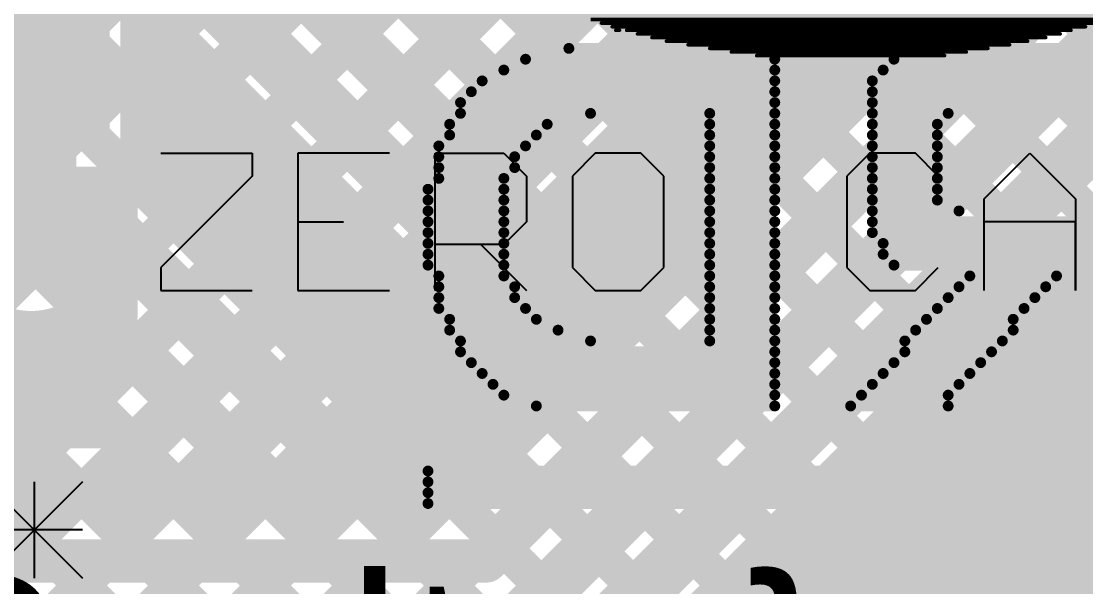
# Model space of a CAD drawing. Header units: millimetres. Extents: x 0.79 to 4.38, y 0.99 to 3.94.
# Drawn here: x 1.6634 to 1.9581, y 1.858 to 2.0145 of the extents above; entities that cross this region are included whole.
import ezdxf

# ---------------------------------------------------------------- set-up
doc = ezdxf.new("R2010")
doc.units = ezdxf.units.MM
doc.header["$MEASUREMENT"] = 0
for name, color, linetype in [('BottomLayer', 5, 'Continuous'), ('BottomOverlay', 54, 'Continuous'), ('BottomPaste', 16, 'Continuous'), ('BottomSolder', 6, 'Continuous'), ('TopLayer', 1, 'Continuous'), ('TopOverlay', 2, 'Continuous')]:
    doc.layers.add(name, color=color, linetype=linetype)

# ---------------------------------------------------------------- blocks, each defined once
blk = doc.blocks.new('PS2801C_1_F3_A_B_2')
at = {"layer": 'BottomLayer'}
blk.add_solid([(0.23622, 0.03228), (0.31496, 0.03228), (0.23622, 0.06772), (0.31496, 0.06772)], dxfattribs=at)
at = {"layer": 'BottomPaste'}
blk.add_solid([(0.23622, 0.03228), (0.31496, 0.03228), (0.23622, 0.06772), (0.31496, 0.06772)], dxfattribs=at)
at = {"layer": 'BottomSolder'}
blk.add_solid([(0.23222, 0.02828), (0.31896, 0.02828), (0.23222, 0.07172), (0.31896, 0.07172)], dxfattribs=at)
blk = doc.blocks.new('R__0402_B_27')
at = {"layer": 'BottomLayer'}
for points in [[(-0.0275, 0.0125), (-0.0275, -0.0125), (-0.0095, 0.0125), (-0.0095, -0.0125)], [(0.0095, 0.0125), (0.0095, -0.0125), (0.0275, 0.0125), (0.0275, -0.0125)]]:
    blk.add_solid(points, dxfattribs=at)
at = {"layer": 'BottomOverlay', "const_width": 0.01}
for points in [[(-0.034, 0.019), (-0.034, -0.019)], [(-0.034, 0.019), (0.034, 0.019)], [(0.034, 0.019), (0.034, -0.019)], [(-0.034, -0.019), (0.034, -0.019)]]:
    blk.add_lwpolyline(points, dxfattribs=at)
at = {"layer": 'BottomOverlay', "const_width": 0.005}
for points in [[(-0.0365, 0.019, 1), (-0.0315, 0.019, 1)], [(-0.0365, 0.019, 1), (-0.0315, 0.019, 1)], [(0.0315, 0.019, 1), (0.0365, 0.019, 1)], [(0.0315, 0.019, 1), (0.0365, 0.019, 1)], [(-0.0365, -0.019, 1), (-0.0315, -0.019, 1)], [(-0.0365, -0.019, 1), (-0.0315, -0.019, 1)], [(0.0315, -0.019, 1), (0.0365, -0.019, 1)], [(0.0315, -0.019, 1), (0.0365, -0.019, 1)]]:
    blk.add_lwpolyline(points, format="xyb", close=True, dxfattribs=at)
at = {"layer": 'BottomPaste'}
for points in [[(-0.0275, 0.0125), (-0.0275, -0.0125), (-0.0095, 0.0125), (-0.0095, -0.0125)], [(0.0095, 0.0125), (0.0095, -0.0125), (0.0275, 0.0125), (0.0275, -0.0125)]]:
    blk.add_solid(points, dxfattribs=at)
at = {"layer": 'BottomSolder'}
for points in [[(-0.0315, 0.0165), (-0.0315, -0.0165), (-0.0055, 0.0165), (-0.0055, -0.0165)], [(0.0055, 0.0165), (0.0055, -0.0165), (0.0315, 0.0165), (0.0315, -0.0165)]]:
    blk.add_solid(points, dxfattribs=at)

msp = doc.modelspace()

# ---------------------------------------------------------------- linework, layer by layer
at = {"layer": 'BottomLayer'}
for points, const_width in [([(1.7921, 1.8651), (2.165, 2.238)], 0.012), ([(1.72654, 1.771), (2.17554, 2.22)], 0.01), ([(1.80486, 1.8524), (2.17246, 2.22)], 0.01), ([(1.734, 1.753), (2.193, 2.212)], 0.012), ([(1.57172, 1.56017), (2.20554, 2.194)], 0.01), ([(1.74675, 1.7403), (2.20046, 2.194)], 0.01), ([(1.57917, 1.54217), (2.2206, 2.1836)], 0.012), ([(1.63438, 2.184), (1.85996, 1.95842)], 0.01), ([(1.65683, 1.8831), (1.95773, 2.184)], 0.01), ([(1.66266, 2.184), (1.8741, 1.97256)], 0.01), ([(1.68511, 1.8831), (1.98601, 2.184)], 0.01), ([(1.69062, 1.94518), (1.92944, 2.184)], 0.01), ([(1.69095, 2.184), (1.88825, 1.9867)], 0.01), ([(1.69584, 2.00697), (1.87287, 2.184)], 0.01), ([(1.69584, 1.97868), (1.90116, 2.184)], 0.01), ([(1.7134, 1.8831), (2.01429, 2.184)], 0.01), ([(1.71923, 2.184), (1.90239, 2.00084)], 0.01), ([(1.74168, 1.8831), (2.04258, 2.184)], 0.01), ([(1.74752, 2.184), (1.91653, 2.01499)], 0.01), ([(1.76997, 1.8831), (2.07086, 2.184)], 0.01), ([(1.78465, 1.8831), (2.08554, 2.184)], 0.01), ([(1.59192, 1.52947), (2.22805, 2.1656)], 0.01), ([(1.6833, 1.61775), (2.23114, 2.1656)], 0.01), ([(1.696, 1.605), (2.245, 2.154)], 0.012), ([(1.68993, 2.10016), (1.84582, 1.94427)], 0.01), ([(1.69584, 1.97632), (1.69584, 2.07907)], 0.01), ([(1.69584, 2.06597), (1.83168, 1.93013)], 0.01), ([(1.69584, 2.03769), (1.81753, 1.91599)], 0.01), ([(1.66612, 1.95379), (1.66612, 2.0277)], 0.025), ([(1.69584, 2.0094), (1.80339, 1.90185)], 0.01), ([(1.69584, 1.98112), (1.78925, 1.88771)], 0.01), ([(1.69348, 1.97632), (1.69584, 1.97868)], 0.01), ([(1.69062, 1.97632), (1.69584, 1.97632)], 0.01), ([(1.69062, 1.97347), (1.69348, 1.97632)], 0.01), ([(1.69062, 1.95379), (1.69062, 1.97479)], 0.01), ([(1.69062, 1.93279), (1.69062, 1.97479)], 0.01), ([(1.69062, 1.95805), (1.76557, 1.8831)], 0.01), ([(1.95484, 1.94839), (1.95739, 1.94584)], 0.01), ([(1.9407, 1.93425), (1.94325, 1.9317)], 0.01), ([(1.62855, 1.8831), (1.67756, 1.93212)], 0.01), ([(1.67874, 1.93279), (1.69062, 1.93279)], 0.01), ([(1.6876, 1.93279), (1.73728, 1.8831)], 0.01), ([(1.66256, 1.92955), (1.709, 1.8831)], 0.01), ([(1.64062, 1.9232), (1.68072, 1.8831)], 0.01), ([(1.92656, 1.9201), (1.9291, 1.91756)], 0.01), ([(1.91242, 1.90596), (1.91496, 1.90342)], 0.01), ([(1.89827, 1.89182), (1.90082, 1.88928)], 0.01), ([(1.56549, 1.8831), (1.78465, 1.8831)], 0.01), ([(1.88413, 1.87768), (1.88668, 1.87513)], 0.01), ([(1.55803, 1.8651), (1.7921, 1.8651)], 0.012), ([(1.86999, 1.86353), (1.87253, 1.86099)], 0.01)]:
    msp.add_lwpolyline(points, dxfattribs=dict(at, const_width=const_width))
for points, const_width in [([(1.91403, 2.01499, 1), (1.91903, 2.01499, 1)], 0.005), ([(1.69334, 2.0094, 1), (1.69834, 2.0094, 1)], 0.005), ([(1.69334, 2.00697, 1), (1.69834, 2.00697, 1)], 0.005), ([(1.89989, 2.00084, 1), (1.90489, 2.00084, 1)], 0.005), ([(1.88575, 1.9867, 1), (1.89075, 1.9867, 1)], 0.005), ([(1.69334, 1.98112, 1), (1.69834, 1.98112, 1)], 0.005), ([(1.69334, 1.97868, 1), (1.69834, 1.97868, 1)], 0.005), ([(1.69334, 1.97868, 1), (1.69834, 1.97868, 1)], 0.005), ([(1.68812, 1.97632, 1), (1.69312, 1.97632, 1)], 0.005), ([(1.69098, 1.97632, 1), (1.69598, 1.97632, 1)], 0.005), ([(1.69098, 1.97632, 1), (1.69598, 1.97632, 1)], 0.005), ([(1.69334, 1.97632, 1), (1.69834, 1.97632, 1)], 0.005), ([(1.69334, 1.97632, 1), (1.69834, 1.97632, 1)], 0.005), ([(1.68812, 1.97479, 1), (1.69312, 1.97479, 1)], 0.005), ([(1.68812, 1.97479, 1), (1.69312, 1.97479, 1)], 0.005), ([(1.68812, 1.97347, 1), (1.69312, 1.97347, 1)], 0.005), ([(1.8716, 1.97256, 1), (1.8766, 1.97256, 1)], 0.005), ([(1.65987, 1.95379, 1), (1.67237, 1.95379, 1)], 0.0125), ([(1.68812, 1.95805, 1), (1.69312, 1.95805, 1)], 0.005), ([(1.85746, 1.95842, 1), (1.86246, 1.95842, 1)], 0.005), ([(1.68812, 1.95379, 1), (1.69312, 1.95379, 1)], 0.005), ([(1.95234, 1.94839, 1), (1.95734, 1.94839, 1)], 0.005), ([(1.95489, 1.94584, 1), (1.95989, 1.94584, 1)], 0.005), ([(1.68812, 1.94518, 1), (1.69312, 1.94518, 1)], 0.005), ([(1.84332, 1.94427, 1), (1.84832, 1.94427, 1)], 0.005), ([(1.9382, 1.93425, 1), (1.9432, 1.93425, 1)], 0.005), ([(1.67506, 1.93212, 1), (1.68006, 1.93212, 1)], 0.005), ([(1.67624, 1.93279, 1), (1.68124, 1.93279, 1)], 0.005), ([(1.67624, 1.93279, 1), (1.68124, 1.93279, 1)], 0.005), ([(1.6851, 1.93279, 1), (1.6901, 1.93279, 1)], 0.005), ([(1.68812, 1.93279, 1), (1.69312, 1.93279, 1)], 0.005), ([(1.68812, 1.93279, 1), (1.69312, 1.93279, 1)], 0.005), ([(1.94075, 1.9317, 1), (1.94575, 1.9317, 1)], 0.005), ([(1.66006, 1.92955, 1), (1.66506, 1.92955, 1)], 0.005), ([(1.82918, 1.93013, 1), (1.83418, 1.93013, 1)], 0.005), ([(1.92406, 1.9201, 1), (1.92906, 1.9201, 1)], 0.005), ([(1.9266, 1.91756, 1), (1.9316, 1.91756, 1)], 0.005), ([(1.81503, 1.91599, 1), (1.82003, 1.91599, 1)], 0.005), ([(1.90992, 1.90596, 1), (1.91492, 1.90596, 1)], 0.005), ([(1.80089, 1.90185, 1), (1.80589, 1.90185, 1)], 0.005), ([(1.91246, 1.90342, 1), (1.91746, 1.90342, 1)], 0.005), ([(1.89577, 1.89182, 1), (1.90078, 1.89182, 1)], 0.005), ([(1.78675, 1.88771, 1), (1.79175, 1.88771, 1)], 0.005), ([(1.89832, 1.88928, 1), (1.90332, 1.88928, 1)], 0.005), ([(1.67822, 1.8831, 1), (1.68322, 1.8831, 1)], 0.005), ([(1.68261, 1.8831, 1), (1.68761, 1.8831, 1)], 0.005), ([(1.7065, 1.8831, 1), (1.7115, 1.8831, 1)], 0.005), ([(1.7109, 1.8831, 1), (1.7159, 1.8831, 1)], 0.005), ([(1.73478, 1.8831, 1), (1.73978, 1.8831, 1)], 0.005), ([(1.73918, 1.8831, 1), (1.74418, 1.8831, 1)], 0.005), ([(1.76307, 1.8831, 1), (1.76807, 1.8831, 1)], 0.005), ([(1.76747, 1.8831, 1), (1.77247, 1.8831, 1)], 0.005), ([(1.78215, 1.8831, 1), (1.78715, 1.8831, 1)], 0.005), ([(1.78215, 1.8831, 1), (1.78715, 1.8831, 1)], 0.005), ([(1.88163, 1.87768, 1), (1.88663, 1.87768, 1)], 0.005), ([(1.88418, 1.87513, 1), (1.88918, 1.87513, 1)], 0.005), ([(1.7891, 1.8651, 1), (1.7951, 1.8651, 1)], 0.006), ([(1.7891, 1.8651, 1), (1.7951, 1.8651, 1)], 0.006), ([(1.86749, 1.86353, 1), (1.87249, 1.86353, 1)], 0.005), ([(1.87003, 1.86099, 1), (1.87503, 1.86099, 1)], 0.005)]:
    msp.add_lwpolyline(points, format="xyb", close=True, dxfattribs=dict(at, const_width=const_width))
at = {"layer": 'BottomLayer', "const_width": 0.01}
msp.add_lwpolyline([(1.67874, 1.93279, -0.27735), (1.6535, 1.93279)], format="xyb", dxfattribs=at)
at = {"layer": 'BottomOverlay'}
for p, q in [((1.65368, 1.887), (1.68034, 1.86034)), ((1.68034, 1.887), (1.65368, 1.86034)), ((1.66701, 1.887), (1.66701, 1.86034)), ((1.68034, 1.87367), (1.65368, 1.87367))]:
    msp.add_line(p, q, dxfattribs=at)
at = {"layer": 'BottomOverlay', "const_width": 0.003}
for points in [[(1.815, 2.007), (1.872, 2.007)], [(1.914, 2.007), (1.983, 2.007)], [(1.803, 2.004), (1.872, 2.004)], [(1.905, 2.004), (1.986, 2.004)], [(1.797, 2.001), (1.872, 2.001)], [(1.902, 2.001), (1.986, 2.001)], [(1.791, 1.998), (1.872, 1.998)], [(1.899, 1.998), (1.986, 1.998)], [(1.788, 1.995), (1.872, 1.995)], [(1.899, 1.995), (1.986, 1.995)], [(1.785, 1.992), (1.872, 1.992)], [(1.899, 1.992), (1.986, 1.992)], [(1.785, 1.989), (1.821, 1.989)], [(1.854, 1.989), (1.872, 1.989)], [(1.899, 1.989), (1.92, 1.989)], [(1.782, 1.986), (1.809, 1.986)], [(1.854, 1.986), (1.872, 1.986)], [(1.899, 1.986), (1.917, 1.986)], [(1.782, 1.983), (1.806, 1.983)], [(1.854, 1.983), (1.872, 1.983)], [(1.899, 1.983), (1.917, 1.983)], [(1.779, 1.98), (1.803, 1.98)], [(1.854, 1.98), (1.872, 1.98)], [(1.899, 1.98), (1.917, 1.98)], [(1.779, 1.977), (1.8, 1.977)], [(1.854, 1.977), (1.872, 1.977)], [(1.899, 1.977), (1.917, 1.977)], [(1.779, 1.974), (1.8, 1.974)], [(1.854, 1.974), (1.872, 1.974)], [(1.899, 1.974), (1.917, 1.974)], [(1.779, 1.971), (1.797, 1.971)], [(1.854, 1.971), (1.872, 1.971)], [(1.899, 1.971), (1.917, 1.971)], [(1.776, 1.968), (1.797, 1.968)], [(1.854, 1.968), (1.872, 1.968)], [(1.899, 1.968), (1.917, 1.968)], [(1.776, 1.965), (1.797, 1.965)], [(1.854, 1.965), (1.872, 1.965)], [(1.899, 1.965), (1.917, 1.965)], [(1.776, 1.962), (1.797, 1.962)], [(1.854, 1.962), (1.872, 1.962)], [(1.899, 1.962), (1.923, 1.962)], [(1.776, 1.959), (1.797, 1.959)], [(1.854, 1.959), (1.872, 1.959)], [(1.899, 1.959), (1.986, 1.959)], [(1.776, 1.956), (1.797, 1.956)], [(1.854, 1.956), (1.872, 1.956)], [(1.899, 1.956), (1.986, 1.956)], [(1.776, 1.953), (1.797, 1.953)], [(1.854, 1.953), (1.872, 1.953)], [(1.902, 1.953), (1.986, 1.953)], [(1.776, 1.95), (1.797, 1.95)], [(1.854, 1.95), (1.872, 1.95)], [(1.902, 1.95), (1.986, 1.95)], [(1.776, 1.947), (1.797, 1.947)], [(1.854, 1.947), (1.872, 1.947)], [(1.905, 1.947), (1.986, 1.947)], [(1.779, 1.944), (1.797, 1.944)], [(1.854, 1.944), (1.872, 1.944)], [(1.926, 1.944), (1.95, 1.944)], [(1.779, 1.941), (1.8, 1.941)], [(1.854, 1.941), (1.872, 1.941)], [(1.923, 1.941), (1.947, 1.941)], [(1.779, 1.938), (1.8, 1.938)], [(1.854, 1.938), (1.872, 1.938)], [(1.92, 1.938), (1.944, 1.938)], [(1.779, 1.935), (1.803, 1.935)], [(1.854, 1.935), (1.872, 1.935)], [(1.917, 1.935), (1.941, 1.935)], [(1.782, 1.932), (1.806, 1.932)], [(1.854, 1.932), (1.872, 1.932)], [(1.914, 1.932), (1.938, 1.932)], [(1.782, 1.929), (1.812, 1.929)], [(1.854, 1.929), (1.872, 1.929)], [(1.911, 1.929), (1.938, 1.929)], [(1.785, 1.926), (1.821, 1.926)], [(1.854, 1.926), (1.872, 1.926)], [(1.908, 1.926), (1.935, 1.926)], [(1.785, 1.923), (1.872, 1.923)], [(1.908, 1.923), (1.932, 1.923)], [(1.788, 1.92), (1.872, 1.92)], [(1.905, 1.92), (1.929, 1.92)], [(1.791, 1.917), (1.872, 1.917)], [(1.902, 1.917), (1.926, 1.917)], [(1.794, 1.914), (1.872, 1.914)], [(1.899, 1.914), (1.923, 1.914)], [(1.797, 1.911), (1.872, 1.911)], [(1.896, 1.911), (1.92, 1.911)], [(1.806, 1.908), (1.872, 1.908)], [(1.893, 1.908), (1.92, 1.908)], [(1.776, 1.89), (2.418, 1.89)], [(1.776, 1.887), (2.424, 1.887)], [(1.776, 1.884), (2.427, 1.884)], [(1.776, 1.881), (2.433, 1.881)]]:
    msp.add_lwpolyline(points, dxfattribs=at)
at = {"layer": 'BottomOverlay', "const_width": 0.0015}
for points in [[(1.81425, 2.007, 1), (1.81575, 2.007, 1)], [(1.87125, 2.007, 1), (1.87275, 2.007, 1)], [(1.91325, 2.007, 1), (1.91475, 2.007, 1)], [(1.80225, 2.004, 1), (1.80375, 2.004, 1)], [(1.87125, 2.004, 1), (1.87275, 2.004, 1)], [(1.90425, 2.004, 1), (1.90575, 2.004, 1)], [(1.79625, 2.001, 1), (1.79775, 2.001, 1)], [(1.87125, 2.001, 1), (1.87275, 2.001, 1)], [(1.90125, 2.001, 1), (1.90275, 2.001, 1)], [(1.79025, 1.998, 1), (1.79175, 1.998, 1)], [(1.87125, 1.998, 1), (1.87275, 1.998, 1)], [(1.89825, 1.998, 1), (1.89975, 1.998, 1)], [(1.78725, 1.995, 1), (1.78875, 1.995, 1)], [(1.87125, 1.995, 1), (1.87275, 1.995, 1)], [(1.89825, 1.995, 1), (1.89975, 1.995, 1)], [(1.78425, 1.992, 1), (1.78575, 1.992, 1)], [(1.87125, 1.992, 1), (1.87275, 1.992, 1)], [(1.89825, 1.992, 1), (1.89975, 1.992, 1)], [(1.78425, 1.989, 1), (1.78575, 1.989, 1)], [(1.82025, 1.989, 1), (1.82175, 1.989, 1)], [(1.85325, 1.989, 1), (1.85475, 1.989, 1)], [(1.87125, 1.989, 1), (1.87275, 1.989, 1)], [(1.89825, 1.989, 1), (1.89975, 1.989, 1)], [(1.91925, 1.989, 1), (1.92075, 1.989, 1)], [(1.78125, 1.986, 1), (1.78275, 1.986, 1)], [(1.80825, 1.986, 1), (1.80975, 1.986, 1)], [(1.85325, 1.986, 1), (1.85475, 1.986, 1)], [(1.87125, 1.986, 1), (1.87275, 1.986, 1)], [(1.89825, 1.986, 1), (1.89975, 1.986, 1)], [(1.91625, 1.986, 1), (1.91775, 1.986, 1)], [(1.78125, 1.983, 1), (1.78275, 1.983, 1)], [(1.80525, 1.983, 1), (1.80675, 1.983, 1)], [(1.85325, 1.983, 1), (1.85475, 1.983, 1)], [(1.87125, 1.983, 1), (1.87275, 1.983, 1)], [(1.89825, 1.983, 1), (1.89975, 1.983, 1)], [(1.91625, 1.983, 1), (1.91775, 1.983, 1)], [(1.77825, 1.98, 1), (1.77975, 1.98, 1)], [(1.80225, 1.98, 1), (1.80375, 1.98, 1)], [(1.85325, 1.98, 1), (1.85475, 1.98, 1)], [(1.87125, 1.98, 1), (1.87275, 1.98, 1)], [(1.89825, 1.98, 1), (1.89975, 1.98, 1)], [(1.91625, 1.98, 1), (1.91775, 1.98, 1)], [(1.77825, 1.977, 1), (1.77975, 1.977, 1)], [(1.79925, 1.977, 1), (1.80075, 1.977, 1)], [(1.85325, 1.977, 1), (1.85475, 1.977, 1)], [(1.87125, 1.977, 1), (1.87275, 1.977, 1)], [(1.89825, 1.977, 1), (1.89975, 1.977, 1)], [(1.91625, 1.977, 1), (1.91775, 1.977, 1)], [(1.77825, 1.974, 1), (1.77975, 1.974, 1)], [(1.79925, 1.974, 1), (1.80075, 1.974, 1)], [(1.85325, 1.974, 1), (1.85475, 1.974, 1)], [(1.87125, 1.974, 1), (1.87275, 1.974, 1)], [(1.89825, 1.974, 1), (1.89975, 1.974, 1)], [(1.91625, 1.974, 1), (1.91775, 1.974, 1)], [(1.77825, 1.971, 1), (1.77975, 1.971, 1)], [(1.79625, 1.971, 1), (1.79775, 1.971, 1)], [(1.85325, 1.971, 1), (1.85475, 1.971, 1)], [(1.87125, 1.971, 1), (1.87275, 1.971, 1)], [(1.89825, 1.971, 1), (1.89975, 1.971, 1)], [(1.91625, 1.971, 1), (1.91775, 1.971, 1)], [(1.77525, 1.968, 1), (1.77675, 1.968, 1)], [(1.79625, 1.968, 1), (1.79775, 1.968, 1)], [(1.85325, 1.968, 1), (1.85475, 1.968, 1)], [(1.87125, 1.968, 1), (1.87275, 1.968, 1)], [(1.89825, 1.968, 1), (1.89975, 1.968, 1)], [(1.91625, 1.968, 1), (1.91775, 1.968, 1)], [(1.77525, 1.965, 1), (1.77675, 1.965, 1)], [(1.79625, 1.965, 1), (1.79775, 1.965, 1)], [(1.85325, 1.965, 1), (1.85475, 1.965, 1)], [(1.87125, 1.965, 1), (1.87275, 1.965, 1)], [(1.89825, 1.965, 1), (1.89975, 1.965, 1)], [(1.91625, 1.965, 1), (1.91775, 1.965, 1)], [(1.77525, 1.962, 1), (1.77675, 1.962, 1)], [(1.79625, 1.962, 1), (1.79775, 1.962, 1)], [(1.85325, 1.962, 1), (1.85475, 1.962, 1)], [(1.87125, 1.962, 1), (1.87275, 1.962, 1)], [(1.89825, 1.962, 1), (1.89975, 1.962, 1)], [(1.92225, 1.962, 1), (1.92375, 1.962, 1)], [(1.77525, 1.959, 1), (1.77675, 1.959, 1)], [(1.79625, 1.959, 1), (1.79775, 1.959, 1)], [(1.85325, 1.959, 1), (1.85475, 1.959, 1)], [(1.87125, 1.959, 1), (1.87275, 1.959, 1)], [(1.89825, 1.959, 1), (1.89975, 1.959, 1)], [(1.77525, 1.956, 1), (1.77675, 1.956, 1)], [(1.79625, 1.956, 1), (1.79775, 1.956, 1)], [(1.85325, 1.956, 1), (1.85475, 1.956, 1)], [(1.87125, 1.956, 1), (1.87275, 1.956, 1)], [(1.89825, 1.956, 1), (1.89975, 1.956, 1)], [(1.77525, 1.953, 1), (1.77675, 1.953, 1)], [(1.79625, 1.953, 1), (1.79775, 1.953, 1)], [(1.85325, 1.953, 1), (1.85475, 1.953, 1)], [(1.87125, 1.953, 1), (1.87275, 1.953, 1)], [(1.90125, 1.953, 1), (1.90275, 1.953, 1)], [(1.77525, 1.95, 1), (1.77675, 1.95, 1)], [(1.79625, 1.95, 1), (1.79775, 1.95, 1)], [(1.85325, 1.95, 1), (1.85475, 1.95, 1)], [(1.87125, 1.95, 1), (1.87275, 1.95, 1)], [(1.90125, 1.95, 1), (1.90275, 1.95, 1)], [(1.77525, 1.947, 1), (1.77675, 1.947, 1)], [(1.79625, 1.947, 1), (1.79775, 1.947, 1)], [(1.85325, 1.947, 1), (1.85475, 1.947, 1)], [(1.87125, 1.947, 1), (1.87275, 1.947, 1)], [(1.90425, 1.947, 1), (1.90575, 1.947, 1)], [(1.77825, 1.944, 1), (1.77975, 1.944, 1)], [(1.79625, 1.944, 1), (1.79775, 1.944, 1)], [(1.85325, 1.944, 1), (1.85475, 1.944, 1)], [(1.87125, 1.944, 1), (1.87275, 1.944, 1)], [(1.92525, 1.944, 1), (1.92675, 1.944, 1)], [(1.94925, 1.944, 1), (1.95075, 1.944, 1)], [(1.77825, 1.941, 1), (1.77975, 1.941, 1)], [(1.79925, 1.941, 1), (1.80075, 1.941, 1)], [(1.85325, 1.941, 1), (1.85475, 1.941, 1)], [(1.87125, 1.941, 1), (1.87275, 1.941, 1)], [(1.92225, 1.941, 1), (1.92375, 1.941, 1)], [(1.94625, 1.941, 1), (1.94775, 1.941, 1)], [(1.77825, 1.938, 1), (1.77975, 1.938, 1)], [(1.79925, 1.938, 1), (1.80075, 1.938, 1)], [(1.85325, 1.938, 1), (1.85475, 1.938, 1)], [(1.87125, 1.938, 1), (1.87275, 1.938, 1)], [(1.91925, 1.938, 1), (1.92075, 1.938, 1)], [(1.94325, 1.938, 1), (1.94475, 1.938, 1)], [(1.77825, 1.935, 1), (1.77975, 1.935, 1)], [(1.80225, 1.935, 1), (1.80375, 1.935, 1)], [(1.85325, 1.935, 1), (1.85475, 1.935, 1)], [(1.87125, 1.935, 1), (1.87275, 1.935, 1)], [(1.91625, 1.935, 1), (1.91775, 1.935, 1)], [(1.94025, 1.935, 1), (1.94175, 1.935, 1)], [(1.78125, 1.932, 1), (1.78275, 1.932, 1)], [(1.80525, 1.932, 1), (1.80675, 1.932, 1)], [(1.85325, 1.932, 1), (1.85475, 1.932, 1)], [(1.87125, 1.932, 1), (1.87275, 1.932, 1)], [(1.91325, 1.932, 1), (1.91475, 1.932, 1)], [(1.93725, 1.932, 1), (1.93875, 1.932, 1)], [(1.78125, 1.929, 1), (1.78275, 1.929, 1)], [(1.81125, 1.929, 1), (1.81275, 1.929, 1)], [(1.85325, 1.929, 1), (1.85475, 1.929, 1)], [(1.87125, 1.929, 1), (1.87275, 1.929, 1)], [(1.91025, 1.929, 1), (1.91175, 1.929, 1)], [(1.93725, 1.929, 1), (1.93875, 1.929, 1)], [(1.78425, 1.926, 1), (1.78575, 1.926, 1)], [(1.82025, 1.926, 1), (1.82175, 1.926, 1)], [(1.85325, 1.926, 1), (1.85475, 1.926, 1)], [(1.87125, 1.926, 1), (1.87275, 1.926, 1)], [(1.90725, 1.926, 1), (1.90875, 1.926, 1)], [(1.93425, 1.926, 1), (1.93575, 1.926, 1)], [(1.78425, 1.923, 1), (1.78575, 1.923, 1)], [(1.87125, 1.923, 1), (1.87275, 1.923, 1)], [(1.90725, 1.923, 1), (1.90875, 1.923, 1)], [(1.93125, 1.923, 1), (1.93275, 1.923, 1)], [(1.78725, 1.92, 1), (1.78875, 1.92, 1)], [(1.87125, 1.92, 1), (1.87275, 1.92, 1)], [(1.90425, 1.92, 1), (1.90575, 1.92, 1)], [(1.92825, 1.92, 1), (1.92975, 1.92, 1)], [(1.79025, 1.917, 1), (1.79175, 1.917, 1)], [(1.87125, 1.917, 1), (1.87275, 1.917, 1)], [(1.90125, 1.917, 1), (1.90275, 1.917, 1)], [(1.92525, 1.917, 1), (1.92675, 1.917, 1)], [(1.79325, 1.914, 1), (1.79475, 1.914, 1)], [(1.87125, 1.914, 1), (1.87275, 1.914, 1)], [(1.89825, 1.914, 1), (1.89975, 1.914, 1)], [(1.92225, 1.914, 1), (1.92375, 1.914, 1)], [(1.79625, 1.911, 1), (1.79775, 1.911, 1)], [(1.87125, 1.911, 1), (1.87275, 1.911, 1)], [(1.89525, 1.911, 1), (1.89675, 1.911, 1)], [(1.91925, 1.911, 1), (1.92075, 1.911, 1)], [(1.80525, 1.908, 1), (1.80675, 1.908, 1)], [(1.87125, 1.908, 1), (1.87275, 1.908, 1)], [(1.89225, 1.908, 1), (1.89375, 1.908, 1)], [(1.91925, 1.908, 1), (1.92075, 1.908, 1)], [(1.77525, 1.89, 1), (1.77675, 1.89, 1)], [(1.77525, 1.887, 1), (1.77675, 1.887, 1)], [(1.77525, 1.884, 1), (1.77675, 1.884, 1)], [(1.77525, 1.881, 1), (1.77675, 1.881, 1)]]:
    msp.add_lwpolyline(points, format="xyb", close=True, dxfattribs=at)
at = {"layer": 'TopLayer', "const_width": 0.01}
for points in [[(1.616, 1.97238), (2.037, 2.39338)], [(1.616, 1.94693), (2.037, 2.36793)], [(1.616, 1.92147), (2.037, 2.34247)], [(1.616, 1.89601), (2.037, 2.31701)], [(1.616, 1.87056), (2.04152, 2.29607)], [(1.616, 1.8451), (2.05422, 2.28332)], [(1.616, 1.81965), (2.06695, 2.2706)], [(1.616, 1.79419), (2.07968, 2.25787)], [(1.616, 1.76873), (2.0924, 2.24514)], [(1.63422, 1.7615), (2.10513, 2.23241)], [(1.65968, 1.7615), (2.11786, 2.21968)], [(1.68513, 1.7615), (2.13059, 2.20696)], [(1.71059, 1.7615), (2.14332, 2.19423)], [(1.78132, 2.18979), (2.23061, 1.7405)], [(1.73604, 1.7615), (2.15604, 2.1815)], [(1.76862, 2.17704), (2.20515, 1.7405)], [(1.77691, 1.77691), (2.16877, 2.16877)], [(1.77691, 1.77691), (2.16877, 2.16877)], [(1.75589, 2.16431), (2.1797, 1.7405)], [(1.80254, 1.77708), (2.1815, 2.15604)], [(1.74316, 2.15158), (2.15424, 1.7405)], [(1.81864, 1.76772), (2.19423, 2.14332)], [(1.73043, 2.13885), (2.12879, 1.7405)], [(1.82899, 1.75262), (2.20696, 2.13059)], [(1.7177, 2.12613), (2.10333, 1.7405)], [(1.83133, 1.7295), (2.21968, 2.11786)], [(1.70498, 2.1134), (2.07787, 1.7405)], [(1.616, 2.10055), (1.97605, 1.7405)], [(1.69225, 2.10067), (2.05242, 1.7405)], [(1.68362, 2.08385), (2.02696, 1.7405)], [(1.66582, 2.07619), (2.00151, 1.7405)], [(1.616, 2.07509), (1.95629, 1.7348)], [(1.616, 2.04964), (1.94759, 1.71805)], [(1.616, 2.02418), (1.984, 1.65618)], [(1.616, 1.99873), (1.984, 1.63073)], [(1.616, 1.97327), (1.984, 1.60527)], [(1.616, 1.94782), (1.7851, 1.77871)], [(1.616, 1.92236), (1.76653, 1.77183)], [(1.616, 1.8969), (1.7514, 1.7615)]]:
    msp.add_lwpolyline(points, dxfattribs=at)
at = {"layer": 'TopOverlay'}
for p, q in [((1.702, 1.97799), (1.72733, 1.97799)), ((1.72733, 1.97799), (1.72733, 1.97166)), ((1.76531, 1.97799), (1.73999, 1.97799)), ((1.73999, 1.97799), (1.73999, 1.94)), ((1.77798, 1.94), (1.77798, 1.97799)), ((1.77798, 1.97799), (1.79697, 1.97799)), ((1.79697, 1.97799), (1.8033, 1.97166)), ((1.82229, 1.97799), (1.81596, 1.97166)), ((1.83496, 1.97799), (1.82229, 1.97799)), ((1.84129, 1.97166), (1.83496, 1.97799)), ((1.89827, 1.97799), (1.89194, 1.97166)), ((1.91093, 1.97799), (1.89827, 1.97799)), ((1.91726, 1.97166), (1.91093, 1.97799)), ((1.92993, 1.96533), (1.94259, 1.97799)), ((1.94259, 1.97799), (1.95525, 1.96533)), ((1.72733, 1.97166), (1.702, 1.94633)), ((1.8033, 1.97166), (1.8033, 1.95899)), ((1.81596, 1.97166), (1.81596, 1.94633)), ((1.84129, 1.94633), (1.84129, 1.97166)), ((1.89194, 1.97166), (1.89194, 1.94633)), ((1.92993, 1.94), (1.92993, 1.96533)), ((1.95525, 1.96533), (1.95525, 1.94)), ((1.73999, 1.95899), (1.75265, 1.95899)), ((1.8033, 1.95899), (1.79697, 1.95266)), ((1.95525, 1.95899), (1.92993, 1.95899)), ((1.95525, 1.94), (1.95525, 1.95899)), ((1.79697, 1.95266), (1.77798, 1.95266)), ((1.79064, 1.95266), (1.8033, 1.94)), ((1.702, 1.94633), (1.702, 1.94)), ((1.81596, 1.94633), (1.82229, 1.94)), ((1.83496, 1.94), (1.84129, 1.94633)), ((1.89194, 1.94633), (1.89827, 1.94)), ((1.91093, 1.94), (1.91726, 1.94633)), ((1.702, 1.94), (1.72733, 1.94)), ((1.73999, 1.94), (1.76531, 1.94)), ((1.82229, 1.94), (1.83496, 1.94)), ((1.89827, 1.94), (1.91093, 1.94))]:
    msp.add_line(p, q, dxfattribs=at)
at = {"layer": 'TopOverlay', "const_width": 0.001}
for points in [[(1.821, 2.015), (1.964, 2.015)], [(1.824, 2.014), (1.961, 2.014)], [(1.827, 2.013), (1.958, 2.013)], [(1.828, 2.012), (1.829, 2.012)], [(1.831, 2.012), (1.954, 2.012)], [(1.834, 2.011), (1.951, 2.011)], [(1.838, 2.01), (1.947, 2.01)], [(1.842, 2.009), (1.942, 2.009)], [(1.848, 2.008), (1.937, 2.008)], [(1.854, 2.007), (1.931, 2.007)], [(1.86, 2.006), (1.925, 2.006)], [(1.867, 2.005), (1.919, 2.005)]]:
    msp.add_lwpolyline(points, dxfattribs=at)
at = {"layer": 'TopOverlay', "const_width": 0.0005}
for points in [[(1.82375, 2.014, 1), (1.82425, 2.014, 1)], [(1.82675, 2.013, 1), (1.82725, 2.013, 1)], [(1.95775, 2.013, 1), (1.95825, 2.013, 1)], [(1.82775, 2.012, 1), (1.82825, 2.012, 1)], [(1.82875, 2.012, 1), (1.82925, 2.012, 1)], [(1.83075, 2.012, 1), (1.83125, 2.012, 1)], [(1.83375, 2.011, 1), (1.83425, 2.011, 1)], [(1.83775, 2.01, 1), (1.83825, 2.01, 1)], [(1.94675, 2.01, 1), (1.94725, 2.01, 1)], [(1.95075, 2.011, 1), (1.95125, 2.011, 1)], [(1.95375, 2.012, 1), (1.95425, 2.012, 1)], [(1.84175, 2.009, 1), (1.84225, 2.009, 1)], [(1.84775, 2.008, 1), (1.84825, 2.008, 1)], [(1.85375, 2.007, 1), (1.85425, 2.007, 1)], [(1.93075, 2.007, 1), (1.93125, 2.007, 1)], [(1.93675, 2.008, 1), (1.93725, 2.008, 1)], [(1.94175, 2.009, 1), (1.94225, 2.009, 1)], [(1.85975, 2.006, 1), (1.86025, 2.006, 1)], [(1.86675, 2.005, 1), (1.86725, 2.005, 1)], [(1.91875, 2.005, 1), (1.91925, 2.005, 1)], [(1.92475, 2.006, 1), (1.92525, 2.006, 1)]]:
    msp.add_lwpolyline(points, format="xyb", close=True, dxfattribs=at)

# ---------------------------------------------------------------- block references
for name, p, rotation in [('PS2801C_1_F3_A_B_2', (1.61612, 2.30329), 270), ('R__0402_B_27', (1.66612, 1.93529), 90)]:
    msp.add_blockref(name, p, dxfattribs=dict(rotation=rotation))

# ---------------------------------------------------------------- texts
at = {"layer": 'BottomOverlay', "text_generation_flag": 2}
msp.add_text('Manufacturing Security Solutions for the Self Storage Industry', height=0.05, rotation=360, dxfattribs=at).set_placement((2.88, 1.811))

doc.saveas('drawing.dxf')
